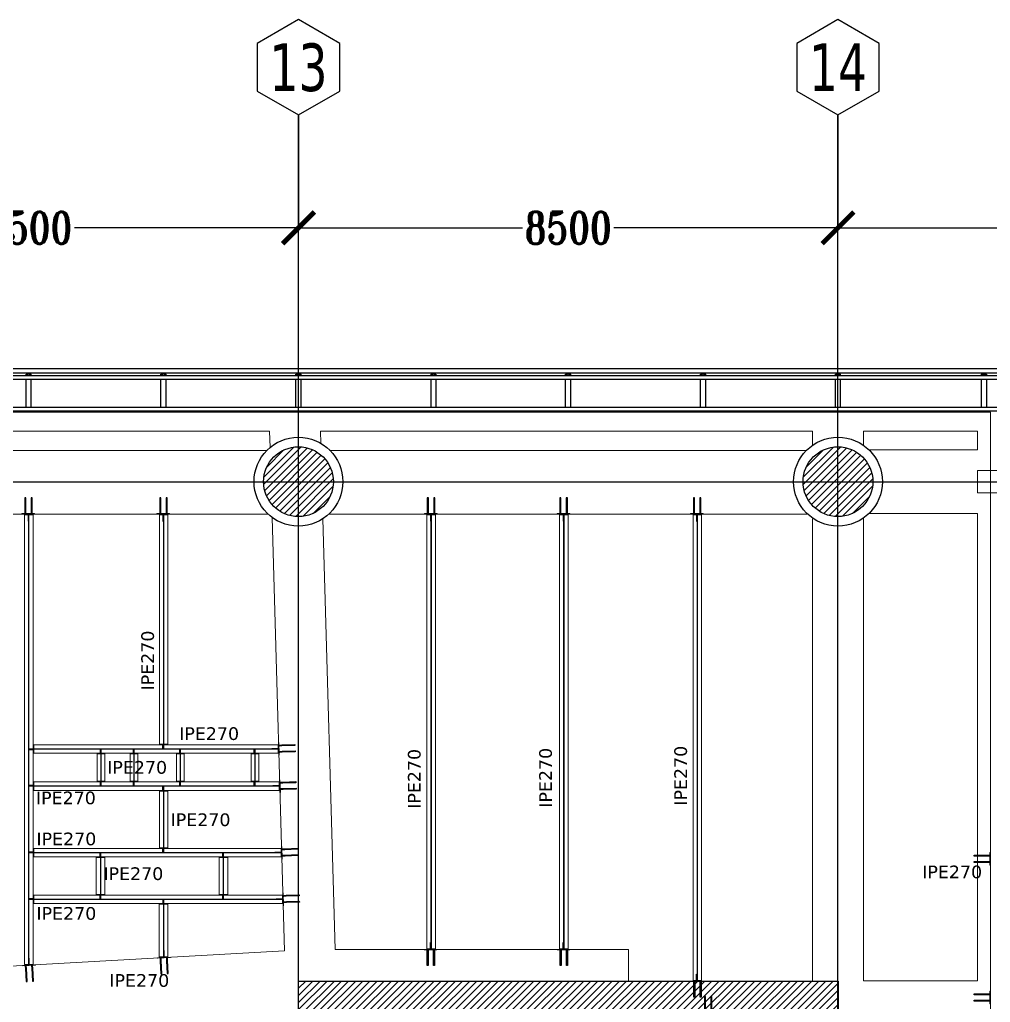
# Model space of a CAD drawing. Header units: millimetres. Extents: x -3255 to 78627, y -21906 to 33736.
# Drawn here: x 50636 to 65930, y 17295 to 32781 of the extents above; entities that cross this region are included whole.
import ezdxf
from ezdxf.enums import TextEntityAlignment as Align

# ---------------------------------------------------------------- set-up
doc = ezdxf.new("R2010")
doc.units = ezdxf.units.MM
doc.header["$LTSCALE"] = 0.9
for name, color, linetype, lineweight in [('0-3', 250, 'Continuous', 5), ('A_ALMA', 8, 'Continuous', 5), ('E_COLUMNAS-4', 1, 'Continuous', 25), ('E_TEXTO', 3, 'Continuous', 9), ('E_VIGAS', 8, 'Continuous', 9), ('E_VIGAS-1', 5, 'Continuous', 25), ('E_VIGAS-2', 10, 'Continuous', 25), ('HCB-PLATINA', 4, 'Continuous', 15), ('HCB-VIGAS', 4, 'Continuous', 15), ('VIGAS_HCB', 4, 'Continuous', 15)]:
    doc.layers.add(name, color=color, linetype=linetype, lineweight=lineweight)
for name, color, linetype in [('COTAS', 8, 'Continuous'), ('HCB-ACH_PANT', 253, 'Continuous'), ('HCB-ANCLAJE', 5, 'Continuous'), ('HCB-EJES', 1, 'Continuous'), ('HCB-ROTULOS', 2, 'Continuous'), ('HCB_PANTALLAS', 6, 'Continuous')]:
    doc.layers.add(name, color=color, linetype=linetype)
doc.styles.add('ROMANT', font='romant.shx', dxfattribs={"width": 0.8})
doc.styles.add('VERDANA', font='verdana.ttf')
doc.dimstyles.new('1.125', dxfattribs={"dimscale": 0, "dimtxt": 500, "dimasz": 500, "dimexe": 4, "dimexo": 4, "dimgap": 15, "dimtad": 0, "dimdec": 0, "dimzin": 4, "dimdsep": 46, "dimtxsty": 'ROMANT', "dimblk": 'ARCHTICK', "dimcen": -10, "dimclrd": 256, "dimclrt": 3, "dimadec": 0, "dimazin": 0, "dimtfac": 1, "dimtdec": 0, "dimtix": 1, "dimtmove": 0, "dimatfit": 0, "dimldrblk": 'OBLIQUE', "dimfxl": 0.05, "dimtolj": 1, "dimtzin": 0, "dimarcsym": 0})

# ---------------------------------------------------------------- blocks, each defined once
blk = doc.blocks.new('EST_SFM_VIGA-METALICA-SECCION-C - EST_SFM_VIGA-METALICA-UPN160-1603255-_38_00m_N_E_-NIVEL-10 DOC')
at = {"layer": 'E_VIGAS-1'}
for p, q in [((30.113, 0.018), (-30.274, 0.018)), ((-30.269, -0.047), (30.107, -0.047))]:
    blk.add_line(p, q, dxfattribs=at)
blk = doc.blocks.new('EST_SFM_VIGA-METALICA-SECCION-C - EST_SFM_VIGA-METALICA-UPN100-1526554-_38_00m_N_E_-NIVEL-10 DOC')
at = {"layer": 'E_VIGAS-2'}
for p, q in [((34.942, 0.018), (-34.929, 0.018)), ((-34.929, -0.032), (34.942, -0.032))]:
    blk.add_line(p, q, dxfattribs=at)
blk = doc.blocks.new('EST_SFM_VIGA-METALICA-SECCION-C - EST_SFM_VIGA-METALICA-UPN100-1526616-_38_00m_N_E_-NIVEL-10 DOC')
at = {"layer": 'E_VIGAS-2'}
for p, q in [((34.044, 0.032), (-34.827, 0.032)), ((-34.827, -0.018), (34.044, -0.018))]:
    blk.add_line(p, q, dxfattribs=at)
blk = doc.blocks.new('DCTIB_CNI_EST_MOD-1A-FAC_0001_rvt-2-_38_00m_N_E_-NIVEL-10 DOC')
at = {"layer": 'E_VIGAS-1'}
for p, q in [((-27.415, 167.864), (-27.415, 167.878)), ((-27.415, 167.859), (-27.415, 167.864)), ((-27.41, 167.878), (-27.41, 167.864)), ((-27.41, 167.864), (-27.41, 167.859)), ((-25.29, 167.864), (-25.29, 167.878)), ((-25.29, 167.859), (-25.29, 167.864)), ((-25.285, 167.878), (-25.285, 167.864)), ((-25.285, 167.864), (-25.285, 167.859)), ((-23.164, 167.864), (-23.164, 167.878)), ((-23.164, 167.859), (-23.164, 167.864)), ((-23.159, 167.878), (-23.159, 167.864)), ((-23.159, 167.864), (-23.159, 167.859)), ((-21.04, 167.864), (-21.04, 167.878)), ((-21.04, 167.859), (-21.04, 167.864)), ((-21.035, 167.878), (-21.035, 167.864)), ((-21.035, 167.864), (-21.035, 167.859)), ((-18.915, 167.864), (-18.915, 167.878)), ((-18.915, 167.859), (-18.915, 167.864)), ((-18.91, 167.878), (-18.91, 167.864)), ((-18.91, 167.864), (-18.91, 167.859)), ((-16.79, 167.864), (-16.79, 167.878)), ((-16.79, 167.859), (-16.79, 167.864)), ((-16.785, 167.878), (-16.785, 167.864)), ((-16.785, 167.864), (-16.785, 167.859)), ((-14.665, 167.864), (-14.665, 167.878)), ((-14.665, 167.859), (-14.665, 167.864)), ((-14.66, 167.878), (-14.66, 167.864)), ((-14.66, 167.864), (-14.66, 167.859)), ((-12.364, 167.864), (-12.364, 167.878)), ((-12.364, 167.859), (-12.364, 167.864)), ((-12.359, 167.878), (-12.359, 167.864)), ((-12.359, 167.864), (-12.359, 167.859)), ((-27.454, 167.859), (-27.426, 167.859)), ((-27.454, 167.858), (-27.454, 167.859)), ((-27.372, 167.858), (-27.454, 167.858)), ((-27.454, 167.83), (-27.454, 167.858)), ((-27.454, 167.33), (-27.454, 167.78)), ((-27.399, 167.859), (-27.372, 167.859)), ((-27.372, 167.859), (-27.372, 167.858)), ((-27.372, 167.83), (-27.372, 167.858)), ((-27.372, 167.33), (-27.372, 167.78)), ((-25.328, 167.859), (-25.3, 167.859)), ((-25.328, 167.858), (-25.328, 167.859)), ((-25.246, 167.858), (-25.328, 167.858)), ((-25.328, 167.83), (-25.328, 167.858)), ((-25.328, 167.33), (-25.328, 167.78)), ((-25.274, 167.859), (-25.246, 167.859)), ((-25.246, 167.859), (-25.246, 167.858)), ((-25.246, 167.83), (-25.246, 167.858)), ((-25.246, 167.33), (-25.246, 167.78)), ((-23.203, 167.859), (-23.175, 167.859)), ((-23.203, 167.858), (-23.203, 167.859)), ((-23.121, 167.858), (-23.203, 167.858)), ((-23.203, 167.83), (-23.203, 167.858)), ((-23.203, 167.33), (-23.203, 167.78)), ((-23.149, 167.859), (-23.121, 167.859)), ((-23.121, 167.859), (-23.121, 167.858)), ((-23.121, 167.83), (-23.121, 167.858)), ((-23.121, 167.33), (-23.121, 167.78)), ((-21.078, 167.858), (-21.078, 167.859)), ((-21.078, 167.859), (-21.05, 167.859)), ((-20.996, 167.858), (-21.078, 167.858)), ((-21.078, 167.858), (-21.078, 167.83)), ((-21.078, 167.78), (-21.078, 167.33)), ((-21.024, 167.859), (-20.996, 167.859)), ((-20.996, 167.859), (-20.996, 167.858)), ((-20.996, 167.858), (-20.996, 167.83)), ((-20.996, 167.78), (-20.996, 167.33)), ((-18.953, 167.859), (-18.925, 167.859)), ((-18.953, 167.858), (-18.953, 167.859)), ((-18.871, 167.858), (-18.953, 167.858)), ((-18.953, 167.83), (-18.953, 167.858)), ((-18.953, 167.33), (-18.953, 167.78)), ((-18.899, 167.859), (-18.871, 167.859)), ((-18.871, 167.859), (-18.871, 167.858)), ((-18.871, 167.83), (-18.871, 167.858)), ((-18.871, 167.33), (-18.871, 167.78)), ((-16.828, 167.859), (-16.8, 167.859)), ((-16.828, 167.858), (-16.828, 167.859)), ((-16.746, 167.858), (-16.828, 167.858)), ((-16.828, 167.83), (-16.828, 167.858)), ((-16.828, 167.33), (-16.828, 167.78)), ((-16.774, 167.859), (-16.746, 167.859)), ((-16.746, 167.859), (-16.746, 167.858)), ((-16.746, 167.83), (-16.746, 167.858)), ((-16.746, 167.33), (-16.746, 167.78)), ((-14.703, 167.859), (-14.675, 167.859)), ((-14.703, 167.858), (-14.703, 167.859)), ((-14.703, 167.858), (-14.621, 167.858)), ((-14.621, 167.858), (-14.703, 167.858)), ((-14.703, 167.83), (-14.703, 167.858)), ((-14.703, 167.33), (-14.703, 167.78)), ((-14.649, 167.859), (-14.621, 167.859)), ((-14.621, 167.859), (-14.621, 167.858)), ((-14.621, 167.83), (-14.621, 167.858)), ((-14.621, 167.33), (-14.621, 167.78)), ((-12.403, 167.858), (-12.403, 167.859)), ((-12.403, 167.859), (-12.375, 167.859)), ((-12.403, 167.858), (-12.321, 167.858)), ((-12.321, 167.858), (-12.403, 167.858)), ((-12.403, 167.858), (-12.403, 167.83)), ((-12.403, 167.78), (-12.403, 167.33)), ((-12.349, 167.859), (-12.321, 167.859)), ((-12.321, 167.859), (-12.321, 167.858)), ((-12.321, 167.858), (-12.321, 167.83)), ((-12.321, 167.78), (-12.321, 167.33)), ((-27.454, 167.26), (-27.454, 167.28)), ((-27.372, 167.26), (-27.454, 167.26)), ((-27.372, 167.26), (-27.372, 167.28)), ((-25.328, 167.263), (-25.328, 167.28)), ((-25.246, 167.263), (-25.328, 167.263)), ((-25.246, 167.263), (-25.246, 167.28)), ((-23.203, 167.263), (-23.203, 167.28)), ((-23.121, 167.263), (-23.203, 167.263)), ((-23.121, 167.263), (-23.121, 167.28)), ((-21.078, 167.28), (-21.078, 167.263)), ((-20.996, 167.263), (-21.078, 167.263)), ((-20.996, 167.28), (-20.996, 167.263)), ((-18.953, 167.263), (-18.953, 167.28)), ((-18.871, 167.263), (-18.953, 167.263)), ((-18.871, 167.263), (-18.871, 167.28)), ((-16.828, 167.263), (-16.828, 167.28)), ((-16.746, 167.263), (-16.828, 167.263)), ((-16.746, 167.263), (-16.746, 167.28)), ((-14.703, 167.263), (-14.703, 167.28)), ((-14.621, 167.263), (-14.703, 167.263)), ((-14.621, 167.263), (-14.621, 167.28)), ((-12.403, 167.28), (-12.403, 167.263)), ((-12.321, 167.263), (-12.403, 167.263)), ((-12.321, 167.28), (-12.321, 167.263))]:
    blk.add_line(p, q, dxfattribs=at)
for points, knots in [([(-27.415, 167.864), (-27.415, 167.863), (-27.415, 167.862), (-27.417, 167.86), (-27.419, 167.86), (-27.42, 167.859), (-27.421, 167.859), (-27.423, 167.859), (-27.424, 167.859), (-27.426, 167.859)], [0, 0, 0, 0, 0.285714, 0.428571, 0.571429, 0.678571, 0.732143, 0.785714, 1, 1, 1, 1]), ([(-27.426, 167.859), (-27.425, 167.859), (-27.423, 167.859), (-27.421, 167.859), (-27.419, 167.86), (-27.417, 167.86), (-27.415, 167.862), (-27.415, 167.863), (-27.415, 167.864)], [0, 0, 0, 0, 0.142857, 0.285714, 0.428571, 0.571429, 0.785714, 1, 1, 1, 1]), ([(-27.41, 167.864), (-27.41, 167.863), (-27.41, 167.862), (-27.408, 167.86), (-27.407, 167.86), (-27.405, 167.859), (-27.404, 167.859), (-27.402, 167.859), (-27.401, 167.859), (-27.399, 167.859)], [0, 0, 0, 0, 0.285714, 0.428571, 0.571429, 0.678571, 0.732143, 0.785714, 1, 1, 1, 1]), ([(-27.399, 167.859), (-27.4, 167.859), (-27.402, 167.859), (-27.404, 167.859), (-27.406, 167.86), (-27.408, 167.86), (-27.41, 167.862), (-27.41, 167.863), (-27.41, 167.864)], [0, 0, 0, 0, 0.142857, 0.285714, 0.428571, 0.571429, 0.785714, 1, 1, 1, 1]), ([(-25.29, 167.864), (-25.29, 167.863), (-25.29, 167.862), (-25.292, 167.86), (-25.293, 167.86), (-25.295, 167.859), (-25.296, 167.859), (-25.297, 167.859), (-25.299, 167.859), (-25.3, 167.859)], [0, 0, 0, 0, 0.285714, 0.428571, 0.571429, 0.678571, 0.732143, 0.785714, 1, 1, 1, 1]), ([(-25.3, 167.859), (-25.299, 167.859), (-25.298, 167.859), (-25.295, 167.859), (-25.293, 167.86), (-25.291, 167.86), (-25.29, 167.862), (-25.29, 167.863), (-25.29, 167.864)], [0, 0, 0, 0, 0.142857, 0.285714, 0.428571, 0.571429, 0.785714, 1, 1, 1, 1]), ([(-25.285, 167.864), (-25.285, 167.863), (-25.284, 167.862), (-25.283, 167.86), (-25.281, 167.86), (-25.28, 167.859), (-25.279, 167.859), (-25.277, 167.859), (-25.275, 167.859), (-25.274, 167.859)], [0, 0, 0, 0, 0.285714, 0.428571, 0.571429, 0.678571, 0.732143, 0.785714, 1, 1, 1, 1]), ([(-25.274, 167.859), (-25.275, 167.859), (-25.276, 167.859), (-25.279, 167.859), (-25.281, 167.86), (-25.283, 167.86), (-25.284, 167.862), (-25.285, 167.863), (-25.285, 167.864)], [0, 0, 0, 0, 0.142857, 0.285714, 0.428571, 0.571429, 0.785714, 1, 1, 1, 1]), ([(-23.164, 167.864), (-23.164, 167.863), (-23.165, 167.862), (-23.166, 167.86), (-23.168, 167.86), (-23.169, 167.859), (-23.17, 167.859), (-23.172, 167.859), (-23.174, 167.859), (-23.175, 167.859)], [0, 0, 0, 0, 0.285714, 0.428571, 0.571429, 0.678571, 0.732143, 0.785714, 1, 1, 1, 1]), ([(-23.175, 167.859), (-23.174, 167.859), (-23.173, 167.859), (-23.17, 167.859), (-23.168, 167.86), (-23.166, 167.86), (-23.165, 167.862), (-23.164, 167.863), (-23.164, 167.864)], [0, 0, 0, 0, 0.142857, 0.285714, 0.428571, 0.571429, 0.785714, 1, 1, 1, 1]), ([(-23.159, 167.864), (-23.159, 167.863), (-23.159, 167.862), (-23.157, 167.86), (-23.156, 167.86), (-23.154, 167.859), (-23.153, 167.859), (-23.152, 167.859), (-23.15, 167.859), (-23.149, 167.859)], [0, 0, 0, 0, 0.285714, 0.428571, 0.571429, 0.678571, 0.732143, 0.785714, 1, 1, 1, 1]), ([(-23.149, 167.859), (-23.15, 167.859), (-23.151, 167.859), (-23.154, 167.859), (-23.156, 167.86), (-23.158, 167.86), (-23.159, 167.862), (-23.159, 167.863), (-23.159, 167.864)], [0, 0, 0, 0, 0.142857, 0.285714, 0.428571, 0.571429, 0.785714, 1, 1, 1, 1]), ([(-21.05, 167.859), (-21.049, 167.859), (-21.048, 167.859), (-21.045, 167.859), (-21.043, 167.86), (-21.041, 167.86), (-21.04, 167.862), (-21.04, 167.863), (-21.04, 167.864)], [0, 0, 0, 0, 0.142857, 0.285714, 0.428571, 0.571429, 0.785714, 1, 1, 1, 1]), ([(-21.04, 167.864), (-21.04, 167.863), (-21.04, 167.862), (-21.042, 167.86), (-21.043, 167.86), (-21.045, 167.859), (-21.046, 167.859), (-21.047, 167.859), (-21.049, 167.859), (-21.05, 167.859)], [0, 0, 0, 0, 0.285714, 0.428571, 0.571429, 0.678571, 0.732143, 0.785714, 1, 1, 1, 1]), ([(-21.024, 167.859), (-21.025, 167.859), (-21.026, 167.859), (-21.029, 167.859), (-21.031, 167.86), (-21.033, 167.86), (-21.034, 167.862), (-21.035, 167.863), (-21.035, 167.864)], [0, 0, 0, 0, 0.142857, 0.285714, 0.428571, 0.571429, 0.785714, 1, 1, 1, 1]), ([(-21.035, 167.864), (-21.035, 167.863), (-21.034, 167.862), (-21.033, 167.86), (-21.031, 167.86), (-21.03, 167.859), (-21.029, 167.859), (-21.027, 167.859), (-21.025, 167.859), (-21.024, 167.859)], [0, 0, 0, 0, 0.285714, 0.428571, 0.571429, 0.678571, 0.732143, 0.785714, 1, 1, 1, 1]), ([(-18.915, 167.864), (-18.915, 167.863), (-18.915, 167.862), (-18.917, 167.86), (-18.918, 167.86), (-18.92, 167.859), (-18.921, 167.859), (-18.922, 167.859), (-18.924, 167.859), (-18.925, 167.859)], [0, 0, 0, 0, 0.285714, 0.428571, 0.571429, 0.678571, 0.732143, 0.785714, 1, 1, 1, 1]), ([(-18.925, 167.859), (-18.924, 167.859), (-18.923, 167.859), (-18.92, 167.859), (-18.918, 167.86), (-18.916, 167.86), (-18.915, 167.862), (-18.915, 167.863), (-18.915, 167.864)], [0, 0, 0, 0, 0.142857, 0.285714, 0.428571, 0.571429, 0.785714, 1, 1, 1, 1]), ([(-18.91, 167.864), (-18.91, 167.863), (-18.909, 167.862), (-18.908, 167.86), (-18.906, 167.86), (-18.905, 167.859), (-18.904, 167.859), (-18.902, 167.859), (-18.9, 167.859), (-18.899, 167.859)], [0, 0, 0, 0, 0.285714, 0.428571, 0.571429, 0.678571, 0.732143, 0.785714, 1, 1, 1, 1]), ([(-18.899, 167.859), (-18.9, 167.859), (-18.901, 167.859), (-18.904, 167.859), (-18.906, 167.86), (-18.908, 167.86), (-18.909, 167.862), (-18.91, 167.863), (-18.91, 167.864)], [0, 0, 0, 0, 0.142857, 0.285714, 0.428571, 0.571429, 0.785714, 1, 1, 1, 1]), ([(-16.79, 167.864), (-16.79, 167.863), (-16.79, 167.862), (-16.792, 167.86), (-16.793, 167.86), (-16.795, 167.859), (-16.796, 167.859), (-16.797, 167.859), (-16.799, 167.859), (-16.8, 167.859)], [0, 0, 0, 0, 0.285714, 0.428571, 0.571429, 0.678571, 0.732143, 0.785714, 1, 1, 1, 1]), ([(-16.8, 167.859), (-16.799, 167.859), (-16.798, 167.859), (-16.795, 167.859), (-16.793, 167.86), (-16.791, 167.86), (-16.79, 167.862), (-16.79, 167.863), (-16.79, 167.864)], [0, 0, 0, 0, 0.142857, 0.285714, 0.428571, 0.571429, 0.785714, 1, 1, 1, 1]), ([(-16.785, 167.864), (-16.785, 167.863), (-16.784, 167.862), (-16.783, 167.86), (-16.781, 167.86), (-16.78, 167.859), (-16.779, 167.859), (-16.777, 167.859), (-16.775, 167.859), (-16.774, 167.859)], [0, 0, 0, 0, 0.285714, 0.428571, 0.571429, 0.678571, 0.732143, 0.785714, 1, 1, 1, 1]), ([(-16.774, 167.859), (-16.775, 167.859), (-16.776, 167.859), (-16.779, 167.859), (-16.781, 167.86), (-16.783, 167.86), (-16.784, 167.862), (-16.785, 167.863), (-16.785, 167.864)], [0, 0, 0, 0, 0.142857, 0.285714, 0.428571, 0.571429, 0.785714, 1, 1, 1, 1]), ([(-14.665, 167.864), (-14.665, 167.863), (-14.665, 167.862), (-14.667, 167.86), (-14.668, 167.86), (-14.67, 167.859), (-14.671, 167.859), (-14.672, 167.859), (-14.674, 167.859), (-14.675, 167.859)], [0, 0, 0, 0, 0.285714, 0.428571, 0.571429, 0.678571, 0.732143, 0.785714, 1, 1, 1, 1]), ([(-14.675, 167.859), (-14.674, 167.859), (-14.673, 167.859), (-14.67, 167.859), (-14.668, 167.86), (-14.666, 167.86), (-14.665, 167.862), (-14.665, 167.863), (-14.665, 167.864)], [0, 0, 0, 0, 0.142857, 0.285714, 0.428571, 0.571429, 0.785714, 1, 1, 1, 1]), ([(-14.66, 167.864), (-14.66, 167.863), (-14.659, 167.862), (-14.658, 167.86), (-14.656, 167.86), (-14.655, 167.859), (-14.654, 167.859), (-14.652, 167.859), (-14.65, 167.859), (-14.649, 167.859)], [0, 0, 0, 0, 0.285714, 0.428571, 0.571429, 0.678571, 0.732143, 0.785714, 1, 1, 1, 1]), ([(-14.649, 167.859), (-14.65, 167.859), (-14.651, 167.859), (-14.654, 167.859), (-14.656, 167.86), (-14.658, 167.86), (-14.659, 167.862), (-14.66, 167.863), (-14.66, 167.864)], [0, 0, 0, 0, 0.142857, 0.285714, 0.428571, 0.571429, 0.785714, 1, 1, 1, 1]), ([(-12.375, 167.859), (-12.374, 167.859), (-12.373, 167.859), (-12.37, 167.859), (-12.368, 167.86), (-12.366, 167.86), (-12.365, 167.862), (-12.364, 167.863), (-12.364, 167.864)], [0, 0, 0, 0, 0.142857, 0.285714, 0.428571, 0.571429, 0.785714, 1, 1, 1, 1]), ([(-12.364, 167.864), (-12.364, 167.863), (-12.365, 167.862), (-12.366, 167.86), (-12.368, 167.86), (-12.369, 167.859), (-12.37, 167.859), (-12.372, 167.859), (-12.374, 167.859), (-12.375, 167.859)], [0, 0, 0, 0, 0.285714, 0.428571, 0.571429, 0.678571, 0.732143, 0.785714, 1, 1, 1, 1]), ([(-12.349, 167.859), (-12.35, 167.859), (-12.351, 167.859), (-12.354, 167.859), (-12.356, 167.86), (-12.358, 167.86), (-12.359, 167.862), (-12.359, 167.863), (-12.359, 167.864)], [0, 0, 0, 0, 0.142857, 0.285714, 0.428571, 0.571429, 0.785714, 1, 1, 1, 1]), ([(-12.359, 167.864), (-12.359, 167.863), (-12.359, 167.862), (-12.357, 167.86), (-12.356, 167.86), (-12.354, 167.859), (-12.353, 167.859), (-12.352, 167.859), (-12.35, 167.859), (-12.349, 167.859)], [0, 0, 0, 0, 0.285714, 0.428571, 0.571429, 0.678571, 0.732143, 0.785714, 1, 1, 1, 1])]:
    blk.add_open_spline(points, degree=3, knots=knots, dxfattribs=at)
for name, p in [('EST_SFM_VIGA-METALICA-SECCION-C - EST_SFM_VIGA-METALICA-UPN160-1603255-_38_00m_N_E_-NIVEL-10 DOC', (-40.084, 167.925)), ('EST_SFM_VIGA-METALICA-SECCION-C - EST_SFM_VIGA-METALICA-UPN100-1526554-_38_00m_N_E_-NIVEL-10 DOC', (-40.169, 167.812)), ('EST_SFM_VIGA-METALICA-SECCION-C - EST_SFM_VIGA-METALICA-UPN100-1526616-_38_00m_N_E_-NIVEL-10 DOC', (-39.77, 167.298))]:
    blk.add_blockref(name, p, dxfattribs=at)
blk = doc.blocks.new('_ArchTick')
at = {"color": 0, "linetype": 'ByBlock', "const_width": 0.15}
blk.add_lwpolyline([(-0.5, -0.5), (0.5, 0.5)], dxfattribs=at)
blk = doc.blocks.new('*D602')
at = {"layer": 'COTAS', "color": 0, "lineweight": -2, "transparency": 16777216}
for p, q in [((46529, 31277), (46529, 29496)), ((55029, 31277), (55029, 29496))]:
    blk.add_line(p, q, dxfattribs=at)
at = {"layer": 'COTAS', "lineweight": -2, "transparency": 16777216}
for p, q in [((46529, 29500), (50059, 29500)), ((55029, 29500), (51498, 29500))]:
    blk.add_line(p, q, dxfattribs=at)
at = {"layer": 'Defpoints', "color": 0, "transparency": 16777216}
for p in [(46529, 31281), (55029, 31281), (46529, 29500)]:
    blk.add_point(p, dxfattribs=at)
at = {"layer": 'COTAS', "lineweight": -2, "transparency": 16777216, "xscale": 500, "yscale": 500, "zscale": 500, "rotation": 180}
blk.add_blockref('_ArchTick', (46529, 29500), dxfattribs=at)
at = {"layer": 'COTAS', "lineweight": -2, "transparency": 16777216, "xscale": 500, "yscale": 500, "zscale": 500}
blk.add_blockref('_ArchTick', (55029, 29500), dxfattribs=at)
at = {"layer": 'COTAS', "color": 3, "transparency": 16777216, "insert": (50779, 29500), "char_height": 500, "attachment_point": 5, "style": 'ROMANT'}
blk.add_mtext('\\A1;8500', dxfattribs=at)
blk = doc.blocks.new('_Oblique')
at = {"color": 0, "linetype": 'ByBlock', "lineweight": -2}
blk.add_line((-0.5, -0.5), (0.5, 0.5), dxfattribs=at)
blk = doc.blocks.new('*D603')
at = {"layer": 'COTAS', "color": 0, "lineweight": -2, "transparency": 16777216}
for p, q in [((55029, 31277), (55029, 29496)), ((63529, 31277), (63529, 29496))]:
    blk.add_line(p, q, dxfattribs=at)
at = {"layer": 'COTAS', "lineweight": -2, "transparency": 16777216}
for p, q in [((55029, 29500), (58559, 29500)), ((63529, 29500), (59998, 29500))]:
    blk.add_line(p, q, dxfattribs=at)
at = {"layer": 'Defpoints', "color": 0, "transparency": 16777216}
for p in [(55029, 31281), (63529, 31281), (55029, 29500)]:
    blk.add_point(p, dxfattribs=at)
at = {"layer": 'COTAS', "lineweight": -2, "transparency": 16777216, "xscale": 500, "yscale": 500, "zscale": 500, "rotation": 180}
blk.add_blockref('_ArchTick', (55029, 29500), dxfattribs=at)
at = {"layer": 'COTAS', "lineweight": -2, "transparency": 16777216, "xscale": 500, "yscale": 500, "zscale": 500}
blk.add_blockref('_ArchTick', (63529, 29500), dxfattribs=at)
at = {"layer": 'COTAS', "color": 3, "transparency": 16777216, "insert": (59279, 29500), "char_height": 500, "attachment_point": 5, "style": 'ROMANT'}
blk.add_mtext('\\A1;8500', dxfattribs=at)
blk = doc.blocks.new('*D604')
at = {"layer": 'COTAS', "color": 0, "lineweight": -2, "transparency": 16777216}
for p, q in [((63529, 31277), (63529, 29496)), ((72029, 31277), (72029, 29496))]:
    blk.add_line(p, q, dxfattribs=at)
at = {"layer": 'COTAS', "lineweight": -2, "transparency": 16777216}
for p, q in [((63529, 29500), (67059, 29500)), ((72029, 29500), (68498, 29500))]:
    blk.add_line(p, q, dxfattribs=at)
at = {"layer": 'Defpoints', "color": 0, "transparency": 16777216}
for p in [(63529, 31281), (72029, 31281), (72029, 29500)]:
    blk.add_point(p, dxfattribs=at)
at = {"layer": 'COTAS', "lineweight": -2, "transparency": 16777216, "xscale": 500, "yscale": 500, "zscale": 500, "rotation": 180}
blk.add_blockref('_ArchTick', (63529, 29500), dxfattribs=at)
at = {"layer": 'COTAS', "lineweight": -2, "transparency": 16777216, "xscale": 500, "yscale": 500, "zscale": 500}
blk.add_blockref('_ArchTick', (72029, 29500), dxfattribs=at)
at = {"layer": 'COTAS', "color": 3, "transparency": 16777216, "insert": (67779, 29500), "char_height": 500, "attachment_point": 5, "style": 'ROMANT'}
blk.add_mtext('\\A1;8500', dxfattribs=at)
blk = doc.blocks.new('CX-CONC')
at = {"layer": 'HCB-ANCLAJE'}
for points in [[(-50, -8), (-46, -6), (-42, -8), (-40, -8), (-38, -14), (-38, -52), (-38, -256), (-54, -256), (-54, -52), (-54, -14), (-52, -8)], [(50, -8), (54, -6), (58, -8), (60, -8), (62, -14), (62, -52), (62, -256), (46, -256), (46, -52), (46, -14), (48, -8)]]:
    blk.add_lwpolyline(points, close=True, dxfattribs=at)
at = {"layer": 'HCB-PLATINA'}
blk.add_lwpolyline([(-100, -6), (100, -6), (100, 0), (-100, 0)], close=True, dxfattribs=at)

msp = doc.modelspace()

# ---------------------------------------------------------------- hatches: boundary and pattern name
at = {"layer": 'HCB-ACH_PANT'}
h = msp.add_hatch(dxfattribs=at)
h.set_pattern_fill('ANSI31', color=256, scale=25)
h.set_pattern_definition([(45, (42382.49, -1e-10), (-56.1266, 56.1266), [])])
edge = h.paths.add_edge_path()
edge.add_arc((55028.7, 25500), 550, 0, 360)
h = msp.add_hatch(dxfattribs=at)
h.set_pattern_fill('ANSI31', color=256, scale=25)
h.set_pattern_definition([(45, (50882.49, -1e-10), (-56.1266, 56.1266), [])])
edge = h.paths.add_edge_path()
edge.add_arc((63528.7, 25500), 550, 0, 360)
h = msp.add_hatch(dxfattribs=at)
h.set_pattern_fill('ANSI31', color=256, scale=25)
h.set_pattern_definition([(45, (-17147.82, -55448.78), (-56.1266, 56.1266), [])])
h.paths.add_polyline_path([(63531.8, 7870.2), (55031.8, 7870.2), (55031.8, 8370.2), (59431.8, 8370.2), (59431.8, 17130.2), (55031.8, 17130.2), (55031.8, 17630.2), (63531.8, 17630.2), (63531.8, 17130.2), (59831.8, 17130.2), (59831.8, 8370.2), (63531.8, 8370.2)])

# ---------------------------------------------------------------- linework, layer by layer
for points in [[(50775.4, 24880.1), (50775.4, 24990.1), (50769.4, 24990.1), (50769.4, 24880.1)], [(52899.4, 24880), (52899.4, 24990), (52893.4, 24990), (52893.4, 24880)], [(57116.4, 24880.1), (57116.4, 24990.1), (57110.4, 24990.1), (57110.4, 24880.1)], [(59206.4, 24880.1), (59206.4, 24990.1), (59200.4, 24990.1), (59200.4, 24880.1)], [(61308.8, 24880), (61308.8, 24990), (61302.8, 24990), (61302.8, 24880)], [(54607.5, 21297.3), (54717.5, 21297.3), (54717.5, 21291.3), (54607.5, 21291.3)], [(54624.2, 20713), (54734.2, 20713), (54734.2, 20707), (54624.2, 20707)], [(54654.2, 19663), (54764.2, 19663), (54764.2, 19657), (54654.2, 19657)], [(54675.2, 18928), (54785.2, 18928), (54785.2, 18922), (54675.2, 18922)], [(57116.4, 18240.2), (57116.4, 18130.2), (57110.4, 18130.2), (57110.4, 18240.2)], [(59206.4, 18240.2), (59206.4, 18130.2), (59200.4, 18130.2), (59200.4, 18240.2)], [(50782.1, 17993.2), (50782.1, 17883.2), (50788.1, 17883.2), (50788.1, 17993.2)], [(52907, 18111.4), (52907, 18001.4), (52913, 18001.4), (52913, 18111.4)], [(61308.8, 17740.2), (61308.8, 17630.2), (61302.8, 17630.2), (61302.8, 17740.2)]]:
    msp.add_lwpolyline(points, close=True)
at = {"layer": 'A_ALMA'}
for p, q in [((50776.4, 17892.6), (50776.4, 24980)), ((50783, 17892.6), (50783, 24980)), ((52900.4, 21365.2), (52900.4, 24980)), ((52907, 21365.2), (52907, 24980)), ((57116.4, 18140.1), (57116.4, 24980)), ((57123, 18140.1), (57123, 24980)), ((59206.4, 18140.1), (59206.4, 24980)), ((59213, 18140.1), (59213, 24980)), ((61309.8, 17640.2), (61309.8, 24980)), ((61316.4, 17640.2), (61316.4, 24980)), ((50857.2, 21291), (54707.8, 21291)), ((50857.2, 21284.4), (54707.8, 21284.4)), ((51916.7, 20780.2), (51916.7, 21210.2)), ((51922.9, 20780.2), (51922.9, 21210.2)), ((52434, 20780.2), (52434, 21210.2)), ((52440.2, 20780.2), (52440.2, 21210.2)), ((53165.6, 20780.2), (53165.6, 21210.2)), ((53171.8, 20780.2), (53171.8, 21210.2)), ((54339.1, 20780.2), (54339.1, 21210.2)), ((54345.3, 20780.2), (54345.3, 21210.2)), ((50857.2, 20706), (54724.2, 20706)), ((50857.2, 20699.4), (54724.2, 20699.4)), ((52900.4, 19730.9), (52900.4, 20625.2)), ((52907, 19730.9), (52907, 20625.2)), ((50857.2, 19656.7), (54754.5, 19656.7)), ((50857.2, 19650.1), (54754.5, 19650.1)), ((51908.1, 18995.9), (51908.1, 19575.9)), ((51914.7, 18995.9), (51914.7, 19575.9)), ((53843, 18995.9), (53843, 19575.9)), ((53849.6, 18995.9), (53849.6, 19575.9)), ((50857.2, 18921.7), (54775.5, 18921.7)), ((50857.2, 18915.1), (54775.5, 18915.1)), ((52900.4, 18011), (52900.4, 18840.8)), ((52907, 18011), (52907, 18840.8))]:
    msp.add_line(p, q, dxfattribs=at)
at = {"layer": 'E_COLUMNAS-4', "color": 6}
for centre, radius in [((55028.7, 25500), 700), ((63528.7, 25500), 700), ((55028.7, 25500), 550), ((63528.7, 25500), 550)]:
    msp.add_circle(centre, radius, dxfattribs=at)
at = {"layer": 'E_VIGAS'}
for p, q in [((54528.8, 25990), (47028.6, 25990)), ((63028.8, 25990), (55519.6, 25990)), ((47019.6, 24990), (54539.8, 24990)), ((55519.6, 24990), (63039.8, 24990)), ((63130, 17622.5), (63129.9, 24915.4))]:
    msp.add_line(p, q, dxfattribs=at)
msp.add_lwpolyline([(10129.7, 26595.9), (10129.8, -1095.9), (65929.9, -1095.8), (65929.9, 26595.9)], close=True, dxfattribs=at)
for points in [[(46829.7, 26132.5), (46829.7, 26295.9), (54574.9, 26295.9), (54582.3, 26038.3)], [(63129.9, 26074.6), (63129.9, 26295.9), (55375.3, 26295.9), (55380.7, 26105.7)], [(64019.6, 26000), (65729.9, 26000), (65729.9, 26295.9), (63929.9, 26295.9), (63929.9, 26074.3)], [(46829.7, 24867.5), (46829.7, 17662.7), (54808.6, 18107), (54613.7, 24937)], [(63929.9, 24925.7), (63930, 17632.5), (65729.9, 17632.5), (65729.9, 25000), (64019.6, 25000)], [(55414.7, 24915.3), (55608.3, 18130.1), (60229.7, 18130.1), (60229.7, 17632.5)]]:
    msp.add_lwpolyline(points, dxfattribs=at)
at = {"layer": 'HCB-EJES'}
for p, q in [((55028.7, -5780.2), (55028.7, 31280.5)), ((63528.7, -5780.2), (63528.7, 31280.5)), ((-1069.6, 25500), (77127, 25500))]:
    msp.add_line(p, q, dxfattribs=at)
at = {"layer": 'HCB-ROTULOS'}
for points in [[(54379.2, 31655.5), (55028.7, 31280.5), (55678.2, 31655.5), (55678.2, 32405.5), (55028.7, 32780.5), (54379.2, 32405.5)], [(62879.2, 31655.5), (63528.7, 31280.5), (64178.2, 31655.5), (64178.2, 32405.5), (63528.7, 32780.5), (62879.2, 32405.5)]]:
    msp.add_lwpolyline(points, close=True, dxfattribs=at)
at = {"layer": 'HCB-VIGAS'}
for points in [[(50782, 21284.4), (50782, 21274.4), (50846.2, 21274.4), (50846.2, 21284.4)], [(50857.2, 21284.4), (50857.2, 21291), (50792, 21291), (50792, 21284.4)], [(51915.7, 21284.4), (51905.7, 21284.4), (51905.7, 21220.2), (51915.7, 21220.2)], [(51915.7, 21210.2), (51921.9, 21210.2), (51921.9, 21274.4), (51915.7, 21274.4)], [(52433, 21284.4), (52423, 21284.4), (52423, 21220.2), (52433, 21220.2)], [(52433, 21210.2), (52439.2, 21210.2), (52439.2, 21274.4), (52433, 21274.4)], [(52899.3, 21291), (52889.3, 21291), (52889.3, 21355.2), (52899.3, 21355.2)], [(52899.3, 21365.2), (52905.9, 21365.2), (52905.9, 21301), (52899.3, 21301)], [(53164.6, 21284.4), (53154.6, 21284.4), (53154.6, 21220.2), (53164.6, 21220.2)], [(53164.6, 21210.2), (53170.8, 21210.2), (53170.8, 21274.4), (53164.6, 21274.4)], [(54338.1, 21284.4), (54328.1, 21284.4), (54328.1, 21220.2), (54338.1, 21220.2)], [(54338.1, 21210.2), (54344.3, 21210.2), (54344.3, 21274.4), (54338.1, 21274.4)], [(51915.7, 20706), (51905.7, 20706), (51905.7, 20770.4), (51915.7, 20770.4)], [(51915.7, 20780.2), (51921.9, 20780.2), (51921.9, 20716), (51915.7, 20716)], [(52433, 20706.1), (52423, 20706.1), (52423, 20770.5), (52433, 20770.5)], [(52433, 20780.3), (52439.2, 20780.3), (52439.2, 20716.1), (52433, 20716.1)], [(53164.6, 20706.2), (53154.6, 20706.2), (53154.6, 20770.6), (53164.6, 20770.6)], [(53164.6, 20780.4), (53170.8, 20780.4), (53170.8, 20716.2), (53164.6, 20716.2)], [(54338.1, 20706), (54328.1, 20706), (54328.1, 20770.4), (54338.1, 20770.4)], [(54338.1, 20780.2), (54344.3, 20780.2), (54344.3, 20716), (54338.1, 20716)], [(50782, 20716), (50782, 20706), (50846.2, 20706), (50846.2, 20716)], [(50857.2, 20706), (50857.2, 20699.4), (50792, 20699.4), (50792, 20706)], [(52899.3, 20699.4), (52889.3, 20699.4), (52889.3, 20635.6), (52899.3, 20635.6)], [(52899.3, 20625.2), (52905.9, 20625.2), (52905.9, 20689.4), (52899.3, 20689.4)], [(50782, 19666.7), (50782, 19656.7), (50846.2, 19656.7), (50846.2, 19666.7)], [(52899.3, 19656.7), (52889.3, 19656.7), (52889.3, 19720.9), (52899.3, 19720.9)], [(52899.3, 19730.9), (52905.9, 19730.9), (52905.9, 19666.7), (52899.3, 19666.7)], [(50857.2, 19656.7), (50857.2, 19650.1), (50792, 19650.1), (50792, 19656.7)], [(51908.1, 19650.1), (51898.1, 19650.1), (51898.1, 19585.9), (51908.1, 19585.9)], [(51908.1, 19575.9), (51914.7, 19575.9), (51914.7, 19640.1), (51908.1, 19640.1)], [(53843, 19650.1), (53833, 19650.1), (53833, 19585.9), (53843, 19585.9)], [(53843, 19575.9), (53849.6, 19575.9), (53849.6, 19640.1), (53843, 19640.1)], [(50782, 18931.7), (50782, 18921.7), (50846.2, 18921.7), (50846.2, 18931.7)], [(50857.2, 18921.7), (50857.2, 18915.1), (50792, 18915.1), (50792, 18921.7)], [(51908.1, 18921.7), (51898.1, 18921.7), (51898.1, 18985.9), (51908.1, 18985.9)], [(51908.1, 18995.9), (51914.7, 18995.9), (51914.7, 18931.7), (51908.1, 18931.7)], [(52900.4, 18915.1), (52890.4, 18915.1), (52890.4, 18850.9), (52900.4, 18850.9)], [(52900.4, 18840.8), (52907, 18840.8), (52907, 18905.1), (52900.4, 18905.1)], [(53843, 18921.7), (53833, 18921.7), (53833, 18985.9), (53843, 18985.9)], [(53843, 18995.9), (53849.6, 18995.9), (53849.6, 18931.7), (53843, 18931.7)]]:
    msp.add_lwpolyline(points, close=True, dxfattribs=at)
at = {"layer": 'HCB_PANTALLAS'}
msp.add_lwpolyline([(63531.8, 7870.2), (55031.8, 7870.2), (55031.8, 8370.2), (59431.8, 8370.2), (59431.8, 17130.2), (55031.8, 17130.2), (55031.8, 17630.2), (63531.8, 17630.2), (63531.8, 17130.2), (59831.8, 17130.2), (59831.8, 8370.2), (63531.8, 8370.2)], close=True, dxfattribs=at)
at = {"layer": 'VIGAS_HCB'}
for points in [[(65729.9, 25325), (71794.7, 25325), (71794.7, 25675), (65729.9, 25675)], [(50712.2, 24980), (50847.2, 24980), (50847.2, 17893.2), (50712.2, 17893.2)], [(52837.2, 21365.2), (52972.2, 21365.2), (52972.2, 24980), (52837.2, 24980)], [(57052.2, 18140.1), (57187.2, 18140.1), (57187.2, 24980), (57052.2, 24980)], [(59142.2, 18140.1), (59277.2, 18140.1), (59277.2, 24980), (59142.2, 24980)], [(61245.6, 17640.2), (61380.6, 17640.2), (61380.6, 24980), (61245.6, 24980)], [(54707.5, 21220.2), (50857.2, 21220.2), (50857.2, 21355.2), (54707.5, 21355.2)], [(51859.9, 20780.2), (51979.9, 20780.2), (51979.9, 21210.2), (51859.9, 21210.2)], [(52377.1, 20780.2), (52497.1, 20780.2), (52497.1, 21210.2), (52377.1, 21210.2)], [(53108.8, 20780.2), (53228.8, 20780.2), (53228.8, 21210.2), (53108.8, 21210.2)], [(54282.2, 20780.2), (54402.2, 20780.2), (54402.2, 21210.2), (54282.2, 21210.2)], [(54724.2, 20635.9), (50857.2, 20635.2), (50857.2, 20770.2), (54724.2, 20770.9)], [(52837.2, 19730.9), (52972.2, 19730.9), (52972.2, 20625.2), (52837.2, 20625.2)], [(50857.2, 19720.9), (54754.2, 19720.9), (54754.2, 19585.9), (50857.2, 19585.9)], [(51843.9, 18995.9), (51978.9, 18995.9), (51978.9, 19575.9), (51843.9, 19575.9)], [(53778.8, 19575.9), (53913.8, 19575.9), (53913.8, 18995.9), (53778.8, 18995.9)], [(50857.2, 18850.9), (54775.2, 18850.9), (54775.2, 18985.9), (50857.2, 18985.9)], [(52836.2, 18011.4), (52971.2, 18011.4), (52971.2, 18840.8), (52836.2, 18840.8)]]:
    msp.add_lwpolyline(points, close=True, dxfattribs=at)

# ---------------------------------------------------------------- block references
at = {"xscale": -1}
for p, rotation in [((50772, 24990.1), 180), ((52897, 24990.1), 180), ((57113.1, 24990.1), 180), ((59203.1, 24990.1), 180), ((61305.5, 24990), 180), ((52910.3, 18001.3), 3.168251183173191), ((50785.4, 17883), 3.168251183173191), ((61478.9, 17130.2), 180)]:
    msp.add_blockref('CX-CONC', p, dxfattribs=dict(at, rotation=rotation))
for p, rotation in [((54717.8, 21287.7), 91.63452807643294), ((54734.4, 20703.5), 91.63452807643294), ((54764.4, 19653.4), 91.63452807643294), ((65929.8, 19558.8), 270), ((54785.4, 18918.5), 91.63452807643294), ((65929.9, 17373.9), 270)]:
    msp.add_blockref('CX-CONC', p, dxfattribs=dict(rotation=rotation))
for p in [(57111.6, 18130.2), (59206.1, 18130.2), (61312, 17630.2)]:
    msp.add_blockref('CX-CONC', p)
at = {"layer": '0-3', "xscale": 1000, "yscale": 1000, "zscale": 1000}
msp.add_blockref('DCTIB_CNI_EST_MOD-1A-FAC_0001_rvt-2-_38_00m_N_E_-NIVEL-10 DOC', (78190.8, -140662.4), dxfattribs=at)

# ---------------------------------------------------------------- texts
at = {"layer": 'E_TEXTO', "char_height": 200, "attachment_point": 1, "style": 'VERDANA'}
for insert, width, rotation in [((52552.2, 22210.1), 1206.139, 90), ((53149.6, 21629.8), 1206.139, 0.0001), ((56753.2, 20345.2), 1206.139, 90), ((58821.4, 20362.4), 1206.139, 90), ((60950.1, 20394.8), 1206.139, 90), ((52015.6, 21098), 1867.639, 0.0001), ((50892.9, 20616.9), 1206.139, 0.0001), ((53014.4, 20273), 1206.139, 0.0001), ((50900.5, 19970.5), 1206.139, 0.0001), ((51956.3, 19423.2), 1206.139, 0.0001), ((50900.5, 18796.5), 1206.139, 0.0001), ((52049.4, 17740), 1206.139, 0.0001)]:
    msp.add_mtext('IPE270', dxfattribs=dict(at, insert=insert, width=width, rotation=rotation))
at = {"layer": 'E_TEXTO', "insert": (64856.9, 19450.4), "char_height": 200, "width": 1206.139, "attachment_point": 1, "style": 'VERDANA'}
msp.add_mtext('IPE270', dxfattribs=at)
at = {"layer": 'HCB-ROTULOS', "color": 4, "style": 'VERDANA', "width": 0.7}
for s, p in [('13', (55028.7, 32030.5)), ('14', (63528.7, 32030.5))]:
    msp.add_text(s, height=750, dxfattribs=at).set_placement(p, align=Align.MIDDLE_CENTER)

# ---------------------------------------------------------------- dimensions: what is measured, and where the dimension line sits
at = {"layer": 'COTAS'}
for base, p1, p2, picture, middle in [((46528.7, 29500.4), (55028.7, 31280.5), (46528.7, 31280.5), '*D602', (50778.7, 29500.4)), ((55028.7, 29500.4), (63528.7, 31280.5), (55028.7, 31280.5), '*D603', (59278.7, 29500.4))]:
    dim = msp.add_linear_dim(base=base, p1=p1, p2=p2, dimstyle='1.125', override={"dimscale": 1}, dxfattribs=at)
    dim.commit()
    dim.dimension.update_dxf_attribs({"geometry": picture, "text_midpoint": middle})
dim = msp.add_linear_dim(base=(72028.7, 29500.4), p1=(63528.7, 31280.5), p2=(72028.7, 31280.5), angle=180, dimstyle='1.125', override={"dimscale": 1}, dxfattribs=at)
dim.commit()
dim.dimension.update_dxf_attribs({"geometry": '*D604', "text_midpoint": (67778.7, 29500.4)})

doc.saveas('drawing.dxf')
